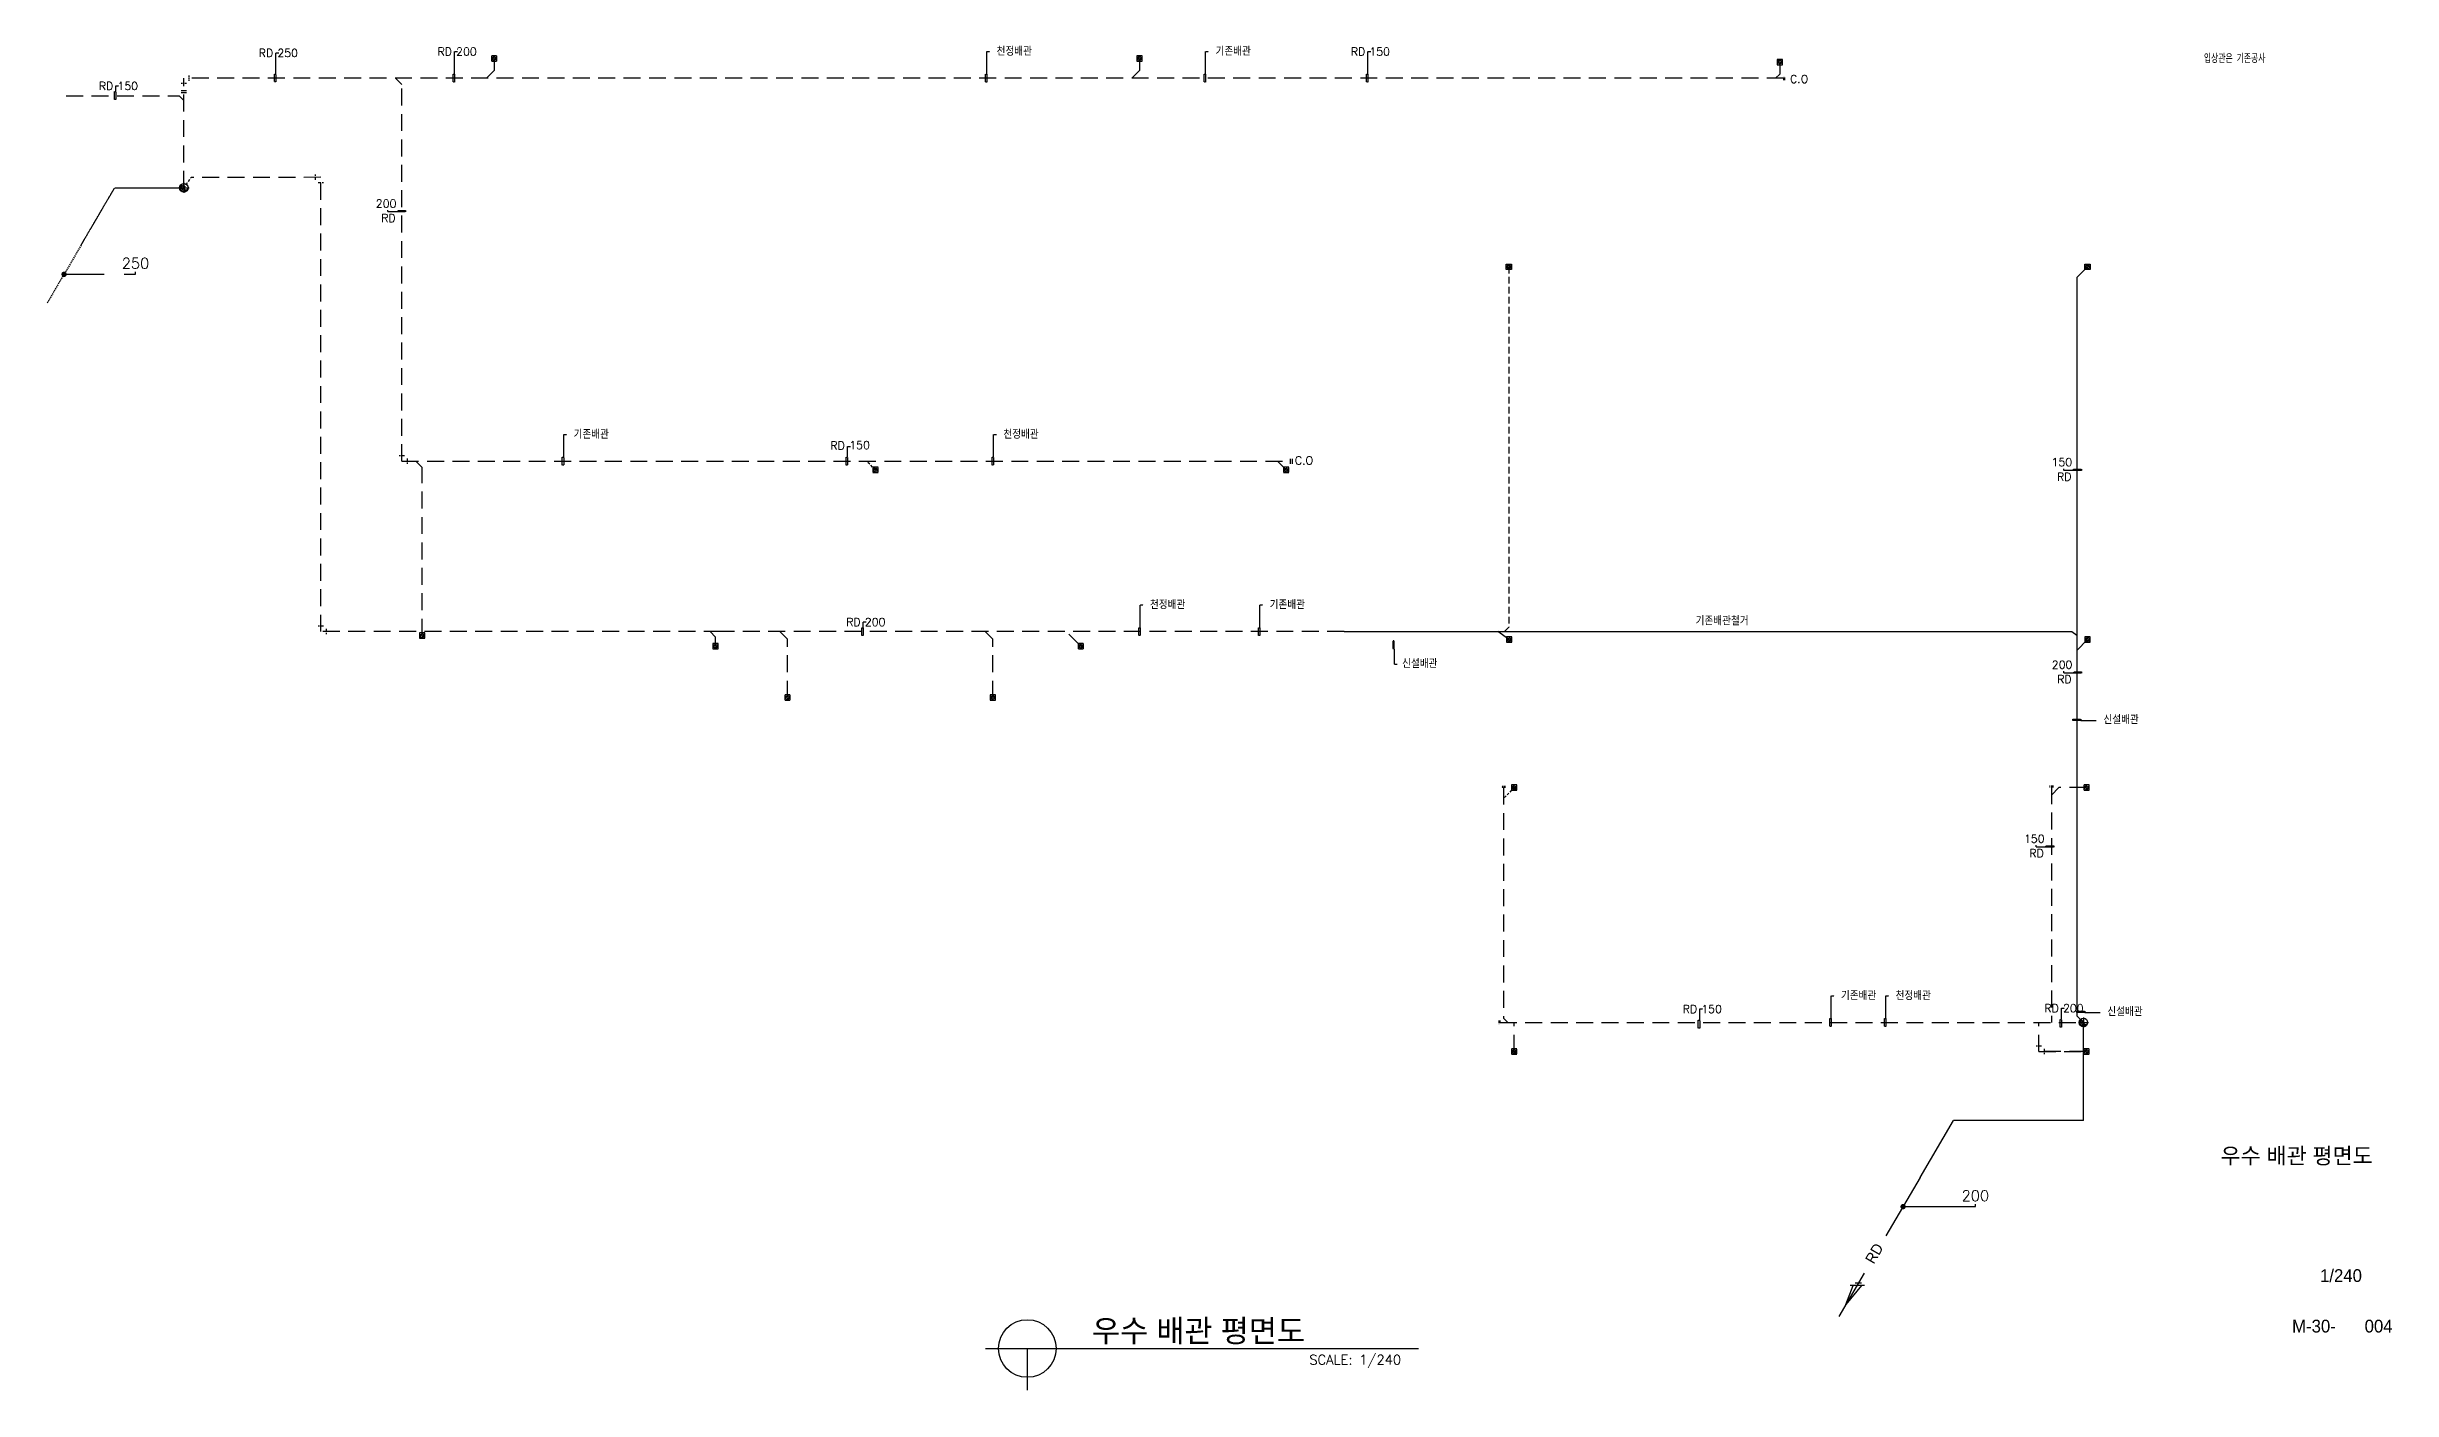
# Model space of a CAD drawing. Header units: millimetres. Extents: x 98929 to 11941380, y 952 to 54154.
# Drawn here: x 338747 to 426679, y 2406 to 52770 of the extents above; entities that cross this region are included whole.
import ezdxf
from ezdxf.enums import TextEntityAlignment as Align

# ---------------------------------------------------------------- set-up
doc = ezdxf.new("R2010")
doc.units = ezdxf.units.MM
for name, pattern in [('DASHED2', [0.375, 0.25, -0.125]), ('HIDDEN2', [4.7625, 3.175, -1.5875]), ('HIDDENX2', [0.75, 0.5, -0.25])]:
    doc.linetypes.add(name, pattern=pattern)
for name, color, linetype in [('5TXT', 7, 'Continuous'), ('7', 7, 'Continuous'), ('ex', 1, 'Continuous'), ('FORM', 7, 'Continuous'), ('R', 15, 'Continuous'), ('RD옥탑', 3, 'Continuous'), ('RD옥탑지붕', 3, 'Continuous'), ('SLEEVE(F)입상B2', 232, 'Continuous'), ('SLEEVE(F)화장실', 232, 'Continuous')]:
    doc.layers.add(name, color=color, linetype=linetype)
doc.styles.add('GHD', font='')
doc.styles.add('SIM', font='simplex_.ttf')
doc.styles.add('굴림', font='simple.shx', dxfattribs={"bigfont": 'whgtxt.shx'})
doc.styles.add('울릉도M', font='HYWULM.TTF')
doc.styles.get('GHD').set_extended_font_data('Dotum')

# ---------------------------------------------------------------- blocks, each defined once
blk = doc.blocks.new('*X44')
at = {"color": 0}
for p, q in [((2879.54, 10374.87), (2880.23, 10375.56)), ((2879.58, 10375.36), (2879.76, 10375.54)), ((2879.67, 10374.56), (2880.45, 10375.34)), ((2879.88, 10374.33), (2880.53, 10374.98)), ((2880.16, 10374.17), (2880.71, 10374.71)), ((2880.54, 10374.11), (2881.04, 10374.61))]:
    blk.add_line(p, q, dxfattribs=at)
blk = doc.blocks.new('c-sec')
at = {"color": 1}
for p, q in [((-0.59, 0), (0.61, 0)), ((0, 0.59), (0, -0.58))]:
    blk.add_line(p, q, dxfattribs=at)
at = {"color": 0}
blk.add_circle((0, 0), 0.5, dxfattribs=at)
at = {"color": 1}
for centre, start, end in [((-0.25, 0), 0, 180), ((0.25, 0), 180, 0)]:
    blk.add_arc(centre, 0.25, start, end, dxfattribs=at)
at = {"color": 1, "xscale": 0.5, "yscale": 0.5, "zscale": 0.5}
blk.add_blockref('*X44', (-1440.26, -5187.55), dxfattribs=at)

msp = doc.modelspace()

# ---------------------------------------------------------------- linework, layer by layer
at = {"layer": 'ex', "linetype": 'HIDDENX2', "ltscale": 3000}
for p, q in [((339389.4, 44243.5, 0), (342068.7, 44243.5, 0)), ((342068.7, 44243.5, 0), (342068.7, 44339.5, 0))]:
    msp.add_line(p, q, dxfattribs=at)
at = {"layer": 'ex', "ltscale": 3000}
for p, q in [((408343.9, 9283.9, 0), (411053.5, 9283.9, 0)), ((411053.5, 9283.9, 0), (411053.5, 9379.9, 0))]:
    msp.add_line(p, q, dxfattribs=at)
at = {"layer": 'ex', "linetype": 'HIDDENX2', "ltscale": 3000, "const_width": 100, "elevation": 0}
msp.add_lwpolyline([(339389.4, 44193.5, 1), (339389.4, 44293.5, 1)], format="xyb", close=True, dxfattribs=at)
at = {"layer": 'ex', "ltscale": 3000, "const_width": 100, "elevation": 0}
msp.add_lwpolyline([(408343.9, 9233.9, 1), (408343.9, 9333.9, 1)], format="xyb", close=True, dxfattribs=at)
at = {"layer": 'FORM', "color": 3}
for p, q in [((373944, 3965.6), (390176.5, 3965.6)), ((375504, 3965.6), (375504, 2405.6))]:
    msp.add_line(p, q, dxfattribs=at)
msp.add_circle((375504, 3965.6), 1080, dxfattribs=at)
at = {"layer": 'R', "color": 1, "linetype": 'HIDDENX2'}
for p in [(340032.2, 45341.3, 0), (343885.3, 47470.4, 0)]:
    msp.add_line(p, (341278.8, 47470.4, 0), dxfattribs=at)
at = {"layer": 'R', "color": 1}
for p, q in [((415104.5, 12510.8, 0), (415104.5, 16188.8, 0)), ((408986.6, 10381.7, 0), (410233.2, 12510.8, 0)), ((415104.5, 12510.8, 0), (410233.2, 12510.8, 0))]:
    msp.add_line(p, q, dxfattribs=at)
at = {"layer": 'R', "color": 2, "linetype": 'Continuous'}
for p, q in [((406783.5, 6322.5, 0), (406199.5, 5621.4, 0)), ((406199.5, 5621.4, 0), (406466.1, 6322.5, 0)), ((406891.1, 6322.5, 0), (406358.5, 6322.5, 0)), ((406779.9, 6410.6, 0), (406547.5, 6410.6, 0))]:
    msp.add_line(p, q, dxfattribs=at)
at = {"layer": 'RD옥탑', "color": 1, "linetype": 'HIDDENX2'}
for p, q in [((341331.1, 51093.6, 0), (341331.1, 51307.1, 0)), ((341331.1, 51307.1, 0), (341444.2, 51307.1, 0))]:
    msp.add_line(p, q, dxfattribs=at)
at = {"layer": 'RD옥탑', "color": 2, "linetype": 'HIDDENX2'}
for p, q in [((343783.2, 51140.1, 0), (343983.2, 51140.1, 0)), ((343783.2, 51060.1, 0), (343983.2, 51060.1, 0))]:
    msp.add_line(p, q, dxfattribs=at)
at = {"layer": 'RD옥탑', "color": 1, "linetype": 'HIDDENX2', "elevation": 0}
msp.add_lwpolyline([(341280.8, 51093.6), (341331.1, 51093.6), (341331.1, 50799.3), (341280.8, 50799.3)], close=True, dxfattribs=at)
at = {"layer": 'RD옥탑지붕', "color": 1, "linetype": 'HIDDENX2'}
for p, q in [((347328.1, 51745.7, 0), (347328.1, 52545.3, 0)), ((347328.1, 52545.3, 0), (347441.2, 52545.3, 0)), ((347328.4, 51745.7, 0), (347328.4, 52545.3, 0)), ((347328.4, 52545.3, 0), (347441.4, 52545.3, 0)), ((354029.7, 51743.8, 0), (354029.7, 52596.2, 0)), ((354029.7, 52596.2, 0), (354142.8, 52596.2, 0)), ((373985.2, 51743.8, 0), (373985.2, 52596.2, 0)), ((373985.2, 52596.2, 0), (374098.2, 52596.2, 0)), ((382192.8, 51743.8, 0), (382192.8, 52596.2, 0)), ((382192.8, 52596.2, 0), (382305.9, 52596.2, 0)), ((388273.3, 51743.8, 0), (388273.3, 52596.2, 0)), ((388273.3, 52596.2, 0), (388386.4, 52596.2, 0)), ((351534.9, 46580.8, 0), (351534.9, 46650.9, 0)), ((351902.7, 46580.8, 0), (351534.9, 46580.8, 0)), ((358122.6, 37382.5, 0), (358122.6, 38234.9, 0)), ((358122.6, 38234.9, 0), (358235.7, 38234.9, 0)), ((374238.5, 37382.5, 0), (374238.5, 38234.9, 0)), ((374238.5, 38234.9, 0), (374351.6, 38234.9, 0)), ((368759.6, 37382.5, 0), (368759.6, 37791.7, 0)), ((368759.6, 37791.7, 0), (368872.7, 37791.7, 0)), ((414366, 36882.8, 0), (414366, 36952.8, 0)), ((414733.8, 36882.8, 0), (414366, 36882.8, 0)), ((379734.9, 30993.2, 0), (379734.9, 31845.6, 0)), ((379734.9, 31845.6, 0), (379847.9, 31845.6, 0)), ((384222.6, 30993.2, 0), (384222.6, 31845.6, 0)), ((384222.6, 31845.6, 0), (384335.6, 31845.6, 0)), ((369354.6, 30993.2, 0), (369354.6, 31206.8, 0)), ((369354.6, 31206.8, 0), (369467.6, 31206.8, 0)), ((389264.4, 30206.8, 0), (389264.4, 29630.8, 0)), ((389264.4, 29630.8, 0), (389377.5, 29630.8, 0)), ((414374.5, 29289.5, 0), (414374.5, 29359.6, 0)), ((414742.3, 29289.5, 0), (414374.5, 29289.5, 0)), ((415007.4, 27515.2, 0), (415583.5, 27515.2, 0)), ((413332, 22765.2, 0), (413332, 22835.2, 0)), ((413699.8, 22765.2, 0), (413332, 22765.2, 0)), ((405642.2, 16335.9, 0), (405642.2, 17188.3, 0)), ((405642.2, 17188.3, 0), (405755.2, 17188.3, 0)), ((407691.2, 16335.9, 0), (407691.2, 17188.3, 0)), ((407691.2, 17188.3, 0), (407804.3, 17188.3, 0)), ((414278.6, 16305, 0), (414278.6, 16727.8, 0)), ((414278.6, 16727.8, 0), (414391.7, 16727.8, 0)), ((400716.5, 16274, 0), (400716.5, 16696.9, 0)), ((400716.5, 16696.9, 0), (400829.6, 16696.9, 0)), ((415154.5, 16567.1, 0), (415730.6, 16567.1, 0)), ((415154.5, 16567.1, 0), (415730.6, 16567.1, 0))]:
    msp.add_line(p, q, dxfattribs=at)
at = {"layer": 'RD옥탑지붕', "linetype": 'HIDDEN2', "lineweight": -3, "ltscale": 200}
for p, q in [((355226.9, 51596.7, 0), (355513.2, 51883, 0)), ((355513.2, 52336.1, 0), (355513.2, 51883, 0)), ((379426.9, 51596.7, 0), (379713.2, 51883, 0)), ((379713.2, 52336.1, 0), (379713.2, 51883, 0)), ((403716.9, 52202.9, 0), (403716.9, 51749.8, 0)), ((403868.6, 51596.7, 0), (343883.2, 51596.7, 0)), ((343883.2, 47487.4, 0), (343883.2, 51596.7, 0)), ((343883.2, 47488.2, 0), (343883.2, 51060.1, 0)), ((352049.8, 51364.7, 0), (351817.8, 51596.7, 0)), ((352049.8, 37235.4, 0), (352049.8, 51364.7, 0)), ((403563.8, 51596.7, 0), (403716.9, 51749.8, 0)), ((339470.3, 50936.8, 0), (343706.4, 50936.8, 0)), ((343883.2, 50760.1, 0), (343706.4, 50936.8, 0)), ((349016.5, 47879.5, 0), (344151.8, 47877.4, 0)), ((349016.5, 30846.1, 0), (349016.5, 47879.5, 0)), ((352049.8, 37235.4, 0), (385368.7, 37235.4, 0)), ((352813.2, 37003.4, 0), (352581.2, 37235.4, 0)), ((352813.2, 30696.1, 0), (352813.2, 37003.4, 0)), ((385213.2, 36906.1, 0), (384883.8, 37235.4, 0)), ((364016.5, 30846.1, 0), (349016.5, 30846.1, 0)), ((363813.2, 30642.9, 0), (363610, 30846.1, 0)), ((387384.9, 30846.1, 0), (364016.5, 30846.1, 0)), ((366513.2, 30562.9, 0), (366229.9, 30846.1, 0)), ((374213.2, 30562.9, 0), (373929.9, 30846.1, 0)), ((377513.1, 30296.1, 0), (376963.1, 30846.1, 0)), ((363813.2, 30296.1, 0), (363813.2, 30642.9, 0)), ((366513.2, 28370.8, 0), (366513.2, 30562.9, 0)), ((374213.2, 28370.8, 0), (374213.2, 30562.9, 0)), ((393360.3, 24996.1, 0), (393360.3, 16347.6, 0)), ((413902.3, 25010.1, 0), (413902.3, 16188.8, 0)), ((414182.5, 24996.1, 0), (413902.3, 24715.8, 0)), ((415215.1, 24996.1, 0), (414182.5, 24996.1, 0)), ((393227.2, 16188.8, 0), (415104.5, 16188.8, 0)), ((393360.3, 16347.6, 0), (393519.1, 16188.8, 0)), ((393763.2, 15096.1, 0), (393763.2, 16188.8, 0)), ((413433.4, 15096.1, 0), (413433.4, 16188.8, 0)), ((415215.1, 15096.1, 0), (413433.4, 15096.1, 0)), ((413433.4, 15096.1, 0), (415215.1, 15096.1, 0))]:
    msp.add_line(p, q, dxfattribs=at)
at = {"layer": 'RD옥탑지붕', "color": 2, "linetype": 'HIDDENX2', "ltscale": 100}
for p, q in [((343983.2, 51396.7, 0), (343783.2, 51396.7, 0)), ((344083.2, 51496.7, 0), (344083.2, 51696.7, 0)), ((393436.5, 25036.1, 0), (393284.1, 25036.1, 0)), ((393436.5, 24996.1, 0), (393284.1, 24996.1, 0))]:
    msp.add_line(p, q, dxfattribs=at)
at = {"layer": 'RD옥탑지붕', "color": 2, "linetype": 'HIDDENX2', "ltscale": 200}
for p, q in [((403868.6, 51520.5, 0), (403868.6, 51672.8, 0)), ((403908.6, 51520.5, 0), (403908.6, 51672.8, 0)), ((348816.5, 47779.5, 0), (348816.5, 47979.5, 0)), ((348916.5, 47679.5, 0), (349116.5, 47679.5, 0)), ((352149.8, 37435.4, 0), (351949.8, 37435.4, 0)), ((352249.8, 37335.4, 0), (352249.8, 37135.4, 0)), ((349116.5, 31046.1, 0), (348916.5, 31046.1, 0)), ((349216.5, 30946.1, 0), (349216.5, 30746.1, 0)), ((413978.4, 25050.1, 0), (413826.1, 25050.1, 0)), ((413978.4, 25010.1, 0), (413826.1, 25010.1, 0)), ((393187.2, 16265, 0), (393187.2, 16112.6, 0)), ((393227.2, 16265, 0), (393227.2, 16112.6, 0)), ((413533.4, 15296.1, 0), (413333.4, 15296.1, 0)), ((413633.4, 15196.1, 0), (413633.4, 14996.1, 0))]:
    msp.add_line(p, q, dxfattribs=at)
at = {"layer": 'RD옥탑지붕', "linetype": 'HIDDENX2', "ltscale": 200}
for p, q in [((343885.3, 47470.4, 0), (344151.8, 47877.4, 0)), ((369813.2, 36906.1, 0), (369483.8, 37235.4, 0))]:
    msp.add_line(p, q, dxfattribs=at)
at = {"layer": 'RD옥탑지붕', "linetype": 'HIDDENX2', "ltscale": 100}
msp.add_line((340032.2, 45341.3, 0), (338746.7, 43145.7, 0), dxfattribs=at)
at = {"layer": 'RD옥탑지붕', "linetype": 'DASHED2', "ltscale": 1000}
for p, q in [((393563.4, 44521.1, 0), (393563.4, 31008.4, 0)), ((393563.4, 31008.4, 0), (393401.1, 30846.1, 0))]:
    msp.add_line(p, q, dxfattribs=at)
at = {"layer": 'RD옥탑지붕', "ltscale": 100}
for p, q in [((415263.2, 44521.1, 0), (414860.3, 44118.2, 0)), ((415263.2, 30546.1, 0), (414860.3, 30143.3, 0)), ((414860.3, 16433.8, 0), (415104.5, 16189.6, 0)), ((408986.6, 10381.7, 0), (407701.1, 8186.1, 0)), ((406882, 6787.2, 0), (405930.1, 5161.3, 0))]:
    msp.add_line(p, q, dxfattribs=at)
at = {"layer": 'RD옥탑지붕', "linetype": 'Continuous', "lineweight": -3}
for p, q in [((414860.3, 44118.2, 0), (414860.3, 16433.8, 0)), ((393554.6, 30566.1, 0), (393149.6, 30846.1, 0)), ((414672.3, 30846.1, 0), (414860.3, 30715.9, 0))]:
    msp.add_line(p, q, dxfattribs=at)
at = {"layer": 'RD옥탑지붕', "color": 2, "linetype": 'HIDDENX2', "ltscale": 30}
for p, q in [((385368.7, 37135.4, 0), (385368.7, 37335.4, 0)), ((385448.7, 37135.4, 0), (385448.7, 37335.4, 0))]:
    msp.add_line(p, q, dxfattribs=at)
at = {"layer": 'RD옥탑지붕', "color": 3, "linetype": 'Continuous', "lineweight": -3}
msp.add_line((387384.9, 30846.1, 0), (393401.1, 30846.1), dxfattribs=at)
at = {"layer": 'RD옥탑지붕', "color": 6, "linetype": 'Continuous', "lineweight": -3}
msp.add_line((393401.1, 30846.1), (414672.3, 30846.1, 0), dxfattribs=at)
at = {"layer": 'RD옥탑지붕', "linetype": 'HIDDEN2', "lineweight": -3, "ltscale": 30}
msp.add_line((393763.2, 24996.1, 0), (393360.3, 24593.2, 0), dxfattribs=at)
at = {"layer": 'RD옥탑지붕', "color": 1, "linetype": 'HIDDENX2', "elevation": 0}
for points in [[(347277.7, 51745.7), (347328.1, 51745.7), (347328.1, 51455.4), (347277.7, 51455.4)], [(347278, 51745.7), (347328.4, 51745.7), (347328.4, 51455.4), (347278, 51455.4)], [(353979.3, 51743.8), (354029.7, 51743.8), (354029.7, 51449.6), (353979.3, 51449.6)], [(373934.8, 51743.8), (373985.2, 51743.8), (373985.2, 51449.6), (373934.8, 51449.6)], [(382142.4, 51743.8), (382192.8, 51743.8), (382192.8, 51449.6), (382142.4, 51449.6)], [(388223, 51743.8), (388273.3, 51743.8), (388273.3, 51449.6), (388223, 51449.6)], [(351902.7, 46580.8), (351902.7, 46631.2), (352196.9, 46631.2), (352196.9, 46580.8)], [(358072.2, 37382.5), (358122.6, 37382.5), (358122.6, 37088.3), (358072.2, 37088.3)], [(368709.2, 37382.5), (368759.6, 37382.5), (368759.6, 37088.3), (368709.2, 37088.3)], [(374188.2, 37382.5), (374238.5, 37382.5), (374238.5, 37088.3), (374188.2, 37088.3)], [(414733.8, 36882.8), (414733.8, 36933.2), (415028, 36933.2), (415028, 36882.8)], [(369304.2, 30993.2), (369354.6, 30993.2), (369354.6, 30699), (369304.2, 30699)], [(379684.5, 30993.2), (379734.9, 30993.2), (379734.9, 30699), (379684.5, 30699)], [(384172.2, 30993.2), (384222.6, 30993.2), (384222.6, 30699), (384172.2, 30699)], [(389214, 30206.8), (389264.4, 30206.8), (389264.4, 30501), (389214, 30501)], [(414742.3, 29289.5), (414742.3, 29339.9), (415036.5, 29339.9), (415036.5, 29289.5)], [(415007.4, 27565.6), (415007.4, 27515.2), (414713.2, 27515.2), (414713.2, 27565.6)], [(413699.8, 22765.2), (413699.8, 22815.6), (413994, 22815.6), (413994, 22765.2)], [(400666.1, 16274), (400716.5, 16274), (400716.5, 15979.8), (400666.1, 15979.8)], [(405591.8, 16335.9), (405642.2, 16335.9), (405642.2, 16041.7), (405591.8, 16041.7)], [(407640.9, 16335.9), (407691.2, 16335.9), (407691.2, 16041.7), (407640.9, 16041.7)], [(414228.3, 16305), (414278.6, 16305), (414278.6, 16010.8), (414228.3, 16010.8)], [(415154.5, 16617.5), (415154.5, 16567.1), (414860.3, 16567.1), (414860.3, 16617.5)], [(415154.5, 16617.5), (415154.5, 16567.1), (414860.3, 16567.1), (414860.3, 16617.5)]]:
    msp.add_lwpolyline(points, close=True, dxfattribs=at)
at = {"layer": 'SLEEVE(F)화장실', "linetype": 'HIDDENX2'}
for p, q in [((355447.3, 52310.2, 0), (355539, 52401.9, 0)), ((355579, 52361.9, 0), (355487.3, 52270.2, 0)), ((379647.3, 52310.2, 0), (379739, 52401.9, 0)), ((379779, 52361.9, 0), (379687.3, 52270.2, 0)), ((403651.1, 52177.1, 0), (403742.7, 52268.7, 0)), ((403782.7, 52228.7, 0), (403691.1, 52137.1, 0)), ((369747.3, 36880.2, 0), (369839, 36971.9, 0)), ((369879, 36931.9, 0), (369787.3, 36840.2, 0)), ((385147.3, 36880.2, 0), (385239, 36971.9, 0)), ((385279, 36931.9, 0), (385187.3, 36840.2, 0)), ((352747.3, 30670.2, 0), (352839, 30761.9, 0)), ((352879, 30721.9, 0), (352787.3, 30630.2, 0)), ((363747.4, 30270.2, 0), (363839.1, 30361.9, 0)), ((363879.1, 30321.9, 0), (363787.4, 30230.2, 0)), ((377447.3, 30270.2, 0), (377539, 30361.9, 0)), ((377579, 30321.9, 0), (377487.3, 30230.2, 0)), ((393508.8, 30520.2, 0), (393600.4, 30611.9, 0)), ((393640.4, 30571.9, 0), (393548.8, 30480.2, 0)), ((366447.3, 28345, 0), (366539, 28436.7, 0)), ((366579, 28396.7, 0), (366487.3, 28305, 0)), ((374147.3, 28345, 0), (374239, 28436.7, 0)), ((374279, 28396.7, 0), (374187.3, 28305, 0)), ((393697.3, 24970.2, 0), (393789, 25061.9, 0)), ((393829, 25021.9, 0), (393737.3, 24930.2, 0)), ((415149.3, 24970.2, 0), (415240.9, 25061.9, 0)), ((415280.9, 25021.9, 0), (415189.3, 24930.2, 0)), ((393697.3, 15070.2, 0), (393789, 15161.9, 0)), ((393829, 15121.9, 0), (393737.3, 15030.2, 0)), ((415149.3, 15070.2, 0), (415240.9, 15161.9, 0)), ((415280.9, 15121.9, 0), (415189.3, 15030.2, 0))]:
    msp.add_line(p, q, dxfattribs=at)
at = {"layer": 'SLEEVE(F)화장실'}
for p, q in [((393497.6, 44546.9, 0), (393589.2, 44455.2, 0)), ((393629.2, 44495.2, 0), (393537.6, 44586.9, 0)), ((415197.3, 44546.9, 0), (415289, 44455.2, 0)), ((415329, 44495.2, 0), (415237.3, 44586.9, 0)), ((415197.3, 30520.3, 0), (415289, 30612, 0)), ((415329, 30572, 0), (415237.3, 30480.3, 0))]:
    msp.add_line(p, q, dxfattribs=at)
at = {"layer": 'SLEEVE(F)화장실', "linetype": 'HIDDENX2', "elevation": 0}
for points in [[(355413.2, 52236.1), (355613.2, 52236.1), (355613.2, 52436.1), (355413.2, 52436.1)], [(379613.2, 52236.1), (379813.2, 52236.1), (379813.2, 52436.1), (379613.2, 52436.1)], [(403616.9, 52102.9), (403816.9, 52102.9), (403816.9, 52302.9), (403616.9, 52302.9)], [(369713.2, 36806.1), (369913.2, 36806.1), (369913.2, 37006.1), (369713.2, 37006.1)], [(385113.2, 36806.1), (385313.2, 36806.1), (385313.2, 37006.1), (385113.2, 37006.1)], [(352713.2, 30596.1), (352913.2, 30596.1), (352913.2, 30796.1), (352713.2, 30796.1)], [(363713.2, 30196.1), (363913.2, 30196.1), (363913.2, 30396.1), (363713.2, 30396.1)], [(377413.1, 30196.1), (377613.1, 30196.1), (377613.1, 30396.1), (377413.1, 30396.1)], [(393474.6, 30446.1), (393674.6, 30446.1), (393674.6, 30646.1), (393474.6, 30646.1)], [(366413.2, 28270.8), (366613.2, 28270.8), (366613.2, 28470.8), (366413.2, 28470.8)], [(374113.2, 28270.8), (374313.2, 28270.8), (374313.2, 28470.8), (374113.2, 28470.8)], [(393663.2, 24896.1), (393863.2, 24896.1), (393863.2, 25096.1), (393663.2, 25096.1)], [(415115.1, 24896.1), (415315.1, 24896.1), (415315.1, 25096.1), (415115.1, 25096.1)], [(393663.2, 14996.1), (393863.2, 14996.1), (393863.2, 15196.1), (393663.2, 15196.1)], [(415115.1, 14996.1), (415315.1, 14996.1), (415315.1, 15196.1), (415115.1, 15196.1)]]:
    msp.add_lwpolyline(points, close=True, dxfattribs=at)
at = {"layer": 'SLEEVE(F)화장실', "elevation": 0}
for points in [[(393463.4, 44621.1), (393663.4, 44621.1), (393663.4, 44421.1), (393463.4, 44421.1)], [(415163.2, 44621.1), (415363.2, 44621.1), (415363.2, 44421.1), (415163.2, 44421.1)], [(415163.2, 30446.1), (415363.2, 30446.1), (415363.2, 30646.1), (415163.2, 30646.1)]]:
    msp.add_lwpolyline(points, close=True, dxfattribs=at)
at = {"layer": 'SLEEVE(F)화장실', "linetype": 'HIDDENX2'}
for centre in [(355513.2, 52336.1, 0), (379713.2, 52336.1, 0), (403716.9, 52202.9, 0), (369813.2, 36906.1, 0), (385213.2, 36906.1, 0), (352813.2, 30696.1, 0), (363813.2, 30296.1, 0), (377513.1, 30296.1, 0), (393574.6, 30546.1, 0), (366513.2, 28370.8, 0), (374213.2, 28370.8, 0), (393763.2, 24996.1, 0), (415215.1, 24996.1, 0), (393763.2, 15096.1, 0), (415215.1, 15096.1, 0)]:
    msp.add_circle(centre, 70.7, dxfattribs=at)
at = {"layer": 'SLEEVE(F)화장실'}
for centre in [(393563.4, 44521.1, 0), (415263.2, 44521.1, 0), (415263.2, 30546.1, 0)]:
    msp.add_circle(centre, 70.7, dxfattribs=at)

# ---------------------------------------------------------------- block references
at = {"layer": 'SLEEVE(F)입상B2', "linetype": 'HIDDENX2', "xscale": 318.5, "yscale": 318.5, "zscale": 318.5}
msp.add_blockref('c-sec', (343883.2, 47487.4, 0), dxfattribs=at)
at = {"layer": 'SLEEVE(F)입상B2', "linetype": 'Continuous', "xscale": 318.5, "yscale": 318.5, "zscale": 318.5}
msp.add_blockref('c-sec', (415104.5, 16188.8, 0), dxfattribs=at)

# ---------------------------------------------------------------- texts
at = {"layer": '5TXT', "color": 7, "linetype": 'HIDDENX2', "style": '굴림'}
for s, p in [('천정배관', (375018.3, 52593.5, 0)), ('기존배관', (383226, 52593.5, 0)), ('RD', (346962.2, 52542.6, 0)), ('250', (347774.9, 52542.6, 0)), ('RD', (353663.5, 52593.5, 0)), ('200', (354476.3, 52593.5, 0)), ('RD', (387907.2, 52593.5, 0)), ('150', (388719.9, 52593.5, 0)), ('RD', (340965, 51304.4, 0)), ('150', (341777.7, 51304.4, 0)), ('C.O', (404444.8, 51564.7, 0)), ('200', (351465.2, 46897.2, 0)), ('RD', (351553.3, 46352.7, 0)), ('기존배관', (359155.8, 38232.2, 0)), ('RD', (368392.8, 37822.4, 0)), ('150', (369216.5, 37840, 0)), ('천정배관', (375271.7, 38232.2, 0)), ('C.O', (385881.1, 37266, 0)), ('천정배관', (380768, 31842.9, 0)), ('기존배관', (385255.7, 31842.9, 0)), ('RD', (368988.4, 31204.1, 0)), ('200', (369801.1, 31204.1, 0)), ('기존배관철거', (401558.2, 31236.3, 0)), ('신설배관', (416518.3, 27532, 0)), ('150', (413262.3, 23081.5, 0)), ('RD', (413350.4, 22537, 0)), ('RD', (400350.3, 16694.2, 0)), ('150', (401163, 16694.2, 0)), ('기존배관', (406675.3, 17185.6, 0)), ('천정배관', (408724.4, 17185.6, 0)), ('RD', (413912.5, 16725.2, 0)), ('200', (414725.2, 16725.2, 0)), ('신설배관', (416665.4, 16583.8, 0)), ('신설배관', (416665.4, 16583.8, 0))]:
    msp.add_text(s, height=300, dxfattribs=at).set_placement(p, align=Align.MIDDLE_CENTER)
at = {"layer": '5TXT', "color": 7, "style": '굴림', "width": 0.7}
msp.add_text('입상관은 기존공사', height=300, dxfattribs=at).set_placement((420776.5, 52358.5, -0.5), align=Align.MIDDLE)
at = {"layer": '5TXT', "color": 7, "linetype": 'HIDDENX2', "style": '굴림'}
for s, height, rotation, p in [('250', 400, 360, (342068.7, 44655.5, 0)), ('신설배관', 300, 0.000047, (390221.5, 29633.4, 0))]:
    msp.add_text(s, height=height, rotation=rotation, dxfattribs=at).set_placement(p, align=Align.MIDDLE_CENTER)
at = {"layer": '5TXT', "color": 7, "style": '굴림'}
for s, p in [('150', (414296.3, 37199.2, 0)), ('RD', (414384.4, 36654.6, 0)), ('200', (414304.8, 29605.9, 0)), ('RD', (414392.9, 29061.3, 0))]:
    msp.add_text(s, height=300, dxfattribs=at).set_placement(p, align=Align.MIDDLE_CENTER)
msp.add_text('200', height=400, rotation=360, dxfattribs=at).set_placement((411053.5, 9695.8, 0), align=Align.MIDDLE_CENTER)
at = {"layer": '7', "style": '울릉도M'}
for s, height, p in [('우수 배관 평면도', 600, (420245.9, 10891.3)), ('1/240', 480, (423977.1, 6459.2)), ('M-30-', 480, (422929.5, 4565.1)), ('004', 480, (425649.5, 4565.1))]:
    msp.add_text(s, height=height, dxfattribs=at).set_placement(p)
at = {"layer": 'FORM', "color": 4, "style": 'GHD'}
msp.add_text('우수 배관 평면도', height=840, dxfattribs=at).set_placement((377931, 4205.6))
at = {"layer": 'FORM', "color": 2, "style": 'SIM'}
msp.add_text('SCALE: 1/240', height=360.001, dxfattribs=at).set_placement((389522.7, 3725.6), align=Align.TOP_RIGHT)
at = {"layer": 'R', "color": 7, "style": '울릉도M'}
msp.add_text('RD', height=400, rotation=60, dxfattribs=at).set_placement((407263.3, 7530.1, 0), align=Align.MIDDLE)

doc.saveas('drawing.dxf')
